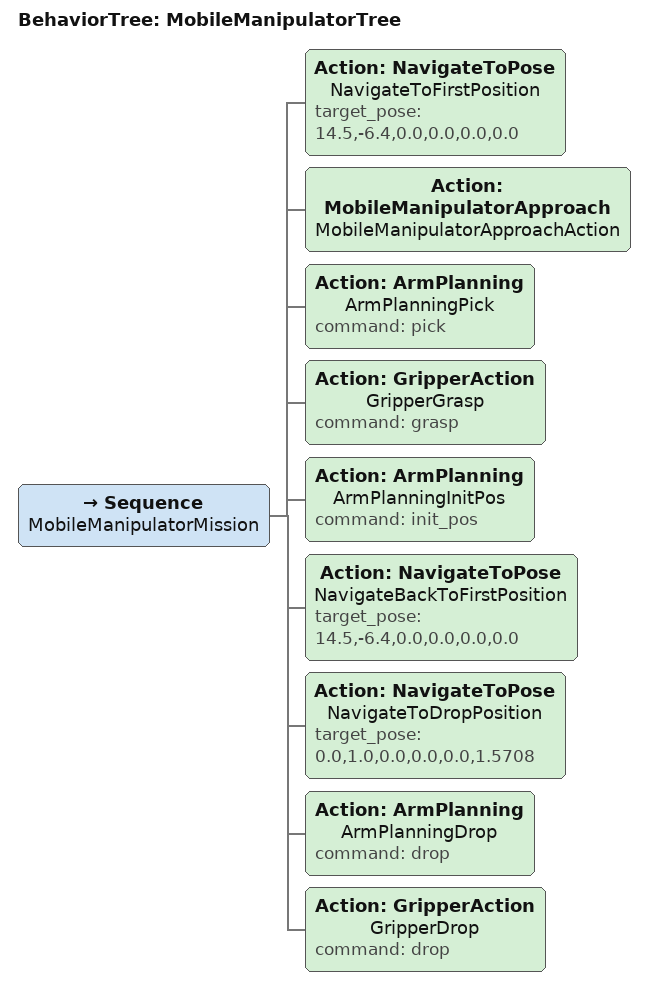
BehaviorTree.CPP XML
<?xml version="1.0"?>
<root BTCPP_format="4" main_tree_to_execute="MobileManipulatorTree">
    <BehaviorTree ID="MobileManipulatorTree">
        <Sequence name="MobileManipulatorMission">
            <!-- Node 1: Navigate to first position (14.5, -6.4, 0) with orientation (0,0,0,1) -->
            <Action ID="NavigateToPose" name="NavigateToFirstPosition" target_pose="14.5,-6.4,0.0,0.0,0.0,0.0"/>

            <!-- Node 2: Mobile manipulator approach to AprilTag -->
            <Action ID="MobileManipulatorApproach" name="MobileManipulatorApproachAction"/>

            <!-- Node 3: Arm planning - pick command -->
            <Action ID="ArmPlanning" name="ArmPlanningPick" command="pick"/>

            <!-- Node 4: Gripper action - grasp command -->
            <Action ID="GripperAction" name="GripperGrasp" command="grasp"/>

            <!-- Node 5: Arm planning - return to initial position -->
            <Action ID="ArmPlanning" name="ArmPlanningInitPos" command="init_pos"/>

            <!-- Node 6: Navigate back to first position (14.5, -6.4, 0) with orientation (0,0,0,1) -->
            <Action ID="NavigateToPose" name="NavigateBackToFirstPosition" target_pose="14.5,-6.4,0.0,0.0,0.0,0.0"/>

            <!-- Node 7: Navigate to drop position (0, 1.0, 0) with orientation (0, 0, 0.717, 0.717) - 90 degrees -->
            <Action ID="NavigateToPose" name="NavigateToDropPosition" target_pose="0.0,1.0,0.0,0.0,0.0,1.5708"/>

            <!-- Node 8: Arm planning - drop command -->
            <Action ID="ArmPlanning" name="ArmPlanningDrop" command="drop"/>

            <!-- Node 9: Gripper action - drop command -->
            <Action ID="GripperAction" name="GripperDrop" command="drop"/>
        </Sequence>
    </BehaviorTree>
</root>
